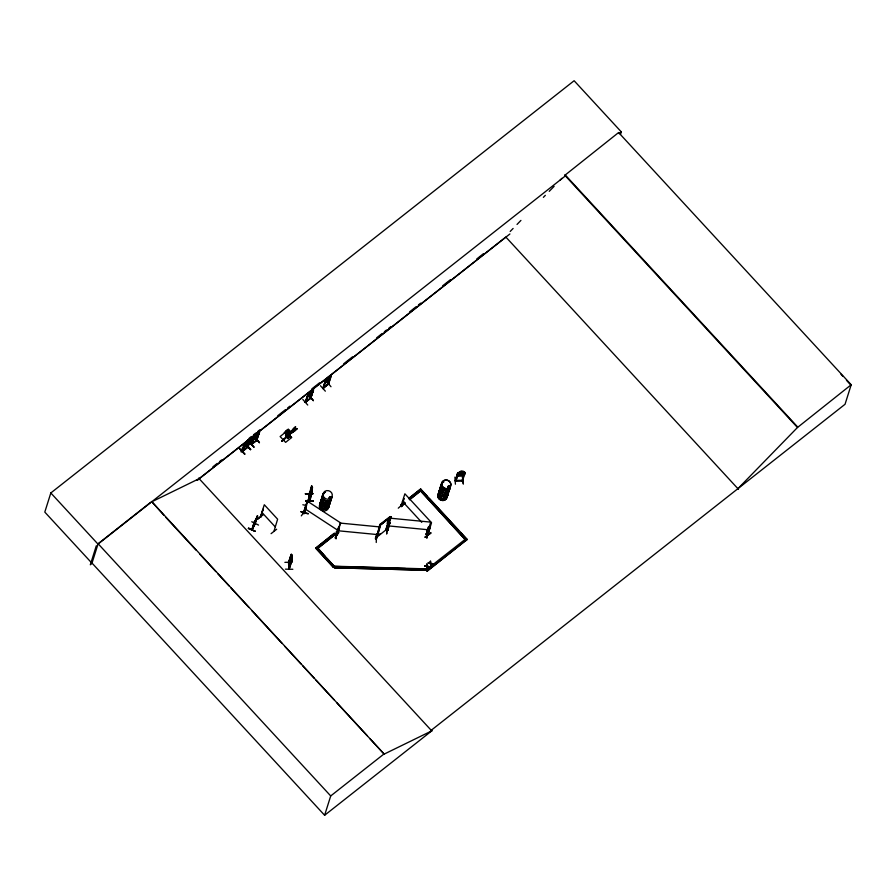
<?xml version="1.0" encoding="UTF-8"?>
<svg xmlns="http://www.w3.org/2000/svg" width="896" height="896" viewBox="0 0 896 896"><rect width="100%" height="100%" fill="white"/><g stroke="black" fill="none" stroke-linecap="round" stroke-linejoin="round"><path stroke-width="1.34" d="M310.722 491.344L310.867 495.242M378.504 528.987L379.971 524.418L389.301 517.182L389.738 517.664L380.408 524.899L375.883 538.238L377.026 534.05M311.349 494.917L311.002 488.13L310.946 495.23L311.405 489.149L311.091 491.938M313.118 501.189L305.614 500.763L313.107 501.245M310.766 495.533L310.229 493.461L311.147 489.205M312.29 488.958C313.118 481.197 310.867 502.488 309.221 500.808L309.042 493.55M306.13 507.36L304.494 512.534L304.629 511.918M304.606 512.187L305.738 509.387M287.526 433.866L286.429 437.326L285.69 437.259L286.451 434.269M286.429 437.326L285.723 436.576M260.4 517.07L260.658 516.846M273.952 531.317L277.626 519.198L264.286 504.739L260.378 517.115M336 538.698L336.47 531.619M336.101 538.72L336.493 531.619M336.515 535.181L337.21 534.934L336.314 535.102M336.426 535.427L337.131 534.923L336.482 534.834M339.438 527.789L338.778 527.486L339.438 527.789L337.109 535.45M377.978 531.541C380.005 529.805 372.736 540.691 376.421 538.742M386.68 526.893L386.725 533.736M386.702 533.893L387.094 526.792M387.128 529.995C387.901 533.646 389.603 520.498 390.04 522.962M387.8 530.096L387.632 530.398M426.866 534.475L426.182 533.837L426.955 534.195M426.339 533.814L426.776 534.106M426.742 537.779L427.213 530.824L426.787 537.622M426.843 537.768L427.19 530.69M427.146 537.802L427.504 530.858M428.568 526.714L429.262 526.534L428.568 526.714L426.238 534.442L428.198 527.699M312.234 491.411L312.066 492.475L311.808 485.61L308.974 494.536M287.549 438.536L290.248 433.866L287.65 433.698L291.01 433.082L288.915 435.098L289.083 434.549L290.102 433.518L287.403 438.39L289.878 436.15M289.296 433.944L290.382 433.272M291.872 560.874L289.218 569.274L288.579 562.027M288.579 562.094L288.635 562.8M288.826 562.979L289.05 569.005L289.307 568.366M288.624 562.733L288.747 562.307M303.24 513.296L303.946 513.755L306.432 505.859M303.643 512.848L304.08 513.554L303.33 513.027M338.744 526.982C336.762 529.614 336.291 536.301 336.302 534.576M337.053 534.766L337.12 535.214M290.998 561.68L291.424 555.699M311.315 493.774L311.976 487.984L311.506 491.882L311.136 489.395L311.293 493.226M291.402 555.621L290.976 561.691M304.517 512.467L306.118 506.598M292.835 569.274L285.398 569.162M311.304 493.214L311.629 489.944C312.2 478.296 311.662 504.157 311.651 487.133M313.141 500.696L305.659 500.606M307.843 502.264L308.974 498.613M307.922 502.163L308.739 499.15M401.654 506.397L401.274 505.59M427.482 534.016C426.731 537.365 428.814 524.25 430.27 527.195L427.717 535.058L431.547 522.704L404.88 493.797L400.96 506.128L401.744 506.05M308.022 501.626L308.134 501.413M290.058 434.056C300.966 422.24 292.488 427.325 290.058 434.056L294.571 431.021L289.923 433.91C292.522 430.73 286.922 435.21 289.139 434.459M296.901 428.747L294.47 431.021M312.066 492.408L309.602 500.394M325.45 492.24L324.755 492.341L325.338 492.397M329.459 497.874L329.37 497.19M329.795 496.922L329.661 497.717L330.512 497.526M328.339 503.866L328.586 503.182M329.336 497.358L329.952 498.12L330.68 497.482M380.251 525.694L380.195 526.03M443.274 481.387L443.8 481.891M449.064 487.032L448.414 487.346L448.224 486.338M449.03 487.48L449.03 486.662M309.12 498.221L307.597 502.779M252.258 529.413L254.531 521.405M254.643 524.048L257.32 516.522L256.872 517.082M254.733 523.768L255.282 523.342M255.293 523.499L252.034 529.794L254.688 521.394M308.728 499.688L308.93 498.904M307.877 501.962L308.448 500.248M302.848 504.762L306.544 505.534M308.067 501.939L308.75 499.576M300.989 511.56L308.258 513.587M304.83 512.478L306.085 507.774M304.864 512.49L304.674 511.627M308.974 498.355L308.806 498.949M308.448 500.83L309.064 498.142L308.067 502.04M300.899 511.896L308.168 513.912M308.112 502.006L308.37 500.662M620.491 134.411L621.286 131.869L574.123 80.73L50.826 492.968L44.8 512.098L91.963 563.226L98.112 543.749L151.67 501.547L384.16 754.107L369.981 738.73M96.298 545.798L90.328 564.771L92.21 563.282M151.67 501.547L163.856 515.234M239.915 448.717L245.011 453.958M247.498 440.474L244.843 443.632C234.136 462.504 249.682 442.837 247.475 446.992M243.253 450.811C250.152 430.864 240.061 455.627 243.074 450.554M245.28 443.274L242.816 450.867M249.939 441.437L244.754 446.286L249.021 442.882L250.746 438.917L247.453 440.485L246.254 442.512L245.694 444.27L248.069 442.938L250.443 439.477L247.442 447.059M247.811 440.44L248.898 439.566M249.267 439.029L247.643 441.907L246.411 442.232L247.218 442.4L245.661 444.461L248.819 441.963L247.968 441.806L249.939 439.88M247.621 447.507L248.562 443.52M247.778 446.958L249.066 443.117M252.213 437.405L249.984 440.205L249.458 443.218C251.418 442.859 256.626 437.069 254.845 436.05M250.69 438.85L248.181 446.802M251.821 438.67L251.272 440.418L252.974 439.074L253.523 437.315M252.47 437.326L253.568 436.464M252.504 440.496L251.238 444.36L256.894 440.171L251.451 444.573L256.402 440.418M253.926 436.061L253.758 436.99M253.478 438.133L251.552 444.483M253.68 437.069C255.685 433.485 249.11 440.541 253.994 435.982M254.094 436.262L251.966 444.203L253.4 438.816C254.061 441.235 261.005 431.469 257.802 435.859M246.322 445.189L250.522 449.68L245.538 444.136M254.621 438.446L255.427 435.814M257.768 433.093L258.138 432.074L256.312 433.53L254.565 437.304L256.928 435.982L259.134 432.331L256.334 440.619L256.984 439.992M256.077 434.526L256.368 433.586M258.194 432.13L256.502 434.941L255.282 435.277L256.077 435.445L254.531 437.494L257.678 435.008L256.827 434.851L258.81 432.925M249.368 442.87L253.893 446.992M257.835 435.288L256.48 440.552M256.726 439.981L259.134 432.331M258.754 434.526L259.549 431.894L256.95 439.97M254.397 437.259L259.381 442.725L255.27 438.054M251.754 521.741L258.53 525.078M254.251 521.965L251.798 529.67L254.934 523.566M254.285 524.003L254.016 525.09L255.013 522.973M254.453 523.734L256.245 519.288M255.819 519.411L253.926 524.742L254.352 524.048M255.024 521.92L257.242 516.174M257.342 515.917L255.002 523.947M284.39 432.499L286.989 434.986L290.741 431.962L288.21 429.274L284.39 432.499L286.922 435.187M263.144 514.573L257.757 518.986M286.126 431.715L280.134 436.542L285.622 442.366L291.603 437.539L288.87 434.594M285.723 431.29L286.776 432.398L288.21 430.741L287.437 429.912L286.003 431.581L286.216 430.909L286.989 431.726M263.021 509.242L260.613 517.328L263.054 509.634M285.69 437.259L286.787 433.798M288.21 429.274L290.741 431.962M291.603 437.539L287.269 432.925L288.702 431.256L289.262 432.757M286.776 432.398L288.21 430.741M288.702 431.256L287.269 432.925M288.042 433.742L289.475 432.085M289.946 436.24L289.285 436.318L290.102 433.709L285.499 435.355M289.43 436.464L290.248 433.866M302.814 399.459L307.731 405.026M305.738 401.789L308.146 394.15L305.346 402.427L308.146 394.139L305.178 402.237L310.755 397.846M310.923 398.093L305.402 402.382L311.013 397.746M310.621 391.373L311.718 390.51M310.666 397.6L310.341 398.53L313.275 390.421L311.774 391.048C313.712 389.39 308.414 393.971 310.027 393.333L308.47 395.371L311.64 392.907L310.789 392.739L311.797 390.914M310.307 398.518L312.771 390.824M310.867 398.07L313.107 390.242M312.782 392.392L307.507 397.141L311.797 393.758L313.522 389.805L310.923 398.026M271.085 533.658L276.651 529.245M308.392 395.158L313.331 400.646L309.254 395.954M320.421 385.706L325.349 391.171M329.515 377.059L330.691 376.13L325.304 380.632L322.829 388.326L328.35 383.981L330.77 376.32L327.97 384.608L328.406 383.925M323.31 387.901L325.685 380.218L329.75 376.062L329.437 377.138L330.77 376.32M323.568 388.17C330.49 366.475 320.902 394.531 323.546 387.554M327.97 377.485L327.622 378.437M328.283 377.462L329.381 376.589M328.44 383.701L327.79 384.418L330.434 376.914M328.518 384.261L331.24 375.95L330.602 376.118M330.994 386.736L326.29 381.069M312.861 493.685L305.334 493.786L312.872 493.718M284.883 562.352L292.354 562.139M301.325 515.872L305.256 510.294M303.419 513.083L305.861 505.501L306.286 506.061M288.422 562.453L291.166 554.725L288.837 563.058M311.987 487.67L312.379 486.618M306.544 505.254L308.717 498.277M310.307 493.73L310.52 492.52M310.632 492.251L311.192 490.493L310.722 494.379L310.542 490.952L310.755 496.283L310.699 494.693L310.33 495.634M312.368 486.73L311.371 488.6L311.55 493.024M312.39 488.645L312.166 489.854M291.894 555.083L291.939 557.424M309.12 500.181L311.606 492.453M310.766 496.227L312.144 492.419M292.04 557.11L288.96 569.285L291.581 560.93M291.726 558.589L291.166 560.347L291.581 556.45L291.883 560.941L291.502 554.546L291.245 561.49M291.984 555.083L291.838 558.32M325.114 556.427L317.789 548.15L334.376 566.462L333.29 567.314L315.661 548.195L334.32 533.31L335.216 534.598L316.624 549.248L335.294 534.363M315.661 548.195L334.32 533.31M336.538 534.834L336.426 535.461L340.234 523.085L380.117 526.96L376.32 539.258M338.542 529.816L336.762 535.259L340.637 522.906L307.182 501.043L303.33 513.442L304.058 513.162M338.923 532.314L334.958 537.846M333.29 567.314L334.454 566.216L426.552 568.882L426.586 570.237L334.398 567.818L334.454 566.216M334.398 567.818L426.586 570.237M378.728 529.222L379.949 525.358L390.846 516.768L379.949 525.358M378.661 531.362L376.163 539.325L375.558 539.19M376.242 542.472L376.499 535.674M388.125 520.912L387.117 523.454L387.643 523.163M389.715 517.563L385.784 530.04L376.421 537.488M389.782 517.485L385.818 530.074L386.792 529.648L390.846 516.768M390.634 516.533L386.792 529.648M387.542 530.678L390.051 522.715M398.272 508.178L403.57 503.451M405.194 503.205L401.912 505.792L400.938 504.739L404.298 501.906M401.442 506.632L401.027 506.173M404.062 498.77L401.419 506.576M401.912 505.792L405.261 502.97M408.587 498.702L420.683 488.992L467.174 539.403L427.123 571.144L426.227 569.845L465.046 539.448M92.008 563.069L324.621 815.27L330.714 795.95L384.272 753.749M430.864 533.042L425.04 537.197L430.64 532.605M387.621 530.611L386.87 530.544L390.824 518.246L430.707 522.122L426.91 534.15M429.822 526.714C426.854 529.066 428.221 536.021 427.392 534.296M424.637 565.846L426.877 565.902L424.637 565.846L426.866 566.563L427.246 568.736L427.392 566.518L429.173 567.101L427.392 566.518M426.821 566.07L426.978 563.886L427.302 566.182L429.621 566.742L427.302 566.182M454.922 477.131L455.414 484.21M426.866 566.563L424.682 565.69M428.254 563.002L428.747 562.486L430.438 563.214L428.254 563.002L430.483 563.718L428.299 562.834M426.552 568.882L413.918 568.758M427.246 568.736L426.91 566.406M427.717 568.243L427.347 566.675M457.677 472.987L458.36 473.211L455.885 480.939L458.349 472.976L457.677 472.987L455.202 480.883L456.098 480.346M427.123 571.144L467.174 539.403M430.438 563.214L430.595 561.03C428.68 563.942 434.325 563.226 432.734 564.413L431.01 563.674L432.734 564.413M431.01 563.674L430.92 565.723M464.397 475.104C466.592 471.509 462.739 471.822 460.768 471.33C459.973 472.741 455.403 472.842 457.587 476.179L463.344 476.067M431.334 565.387L430.965 563.83M460.846 471.442L459.222 472.718L458.674 474.477L459.659 475.205L463.411 474.376L463.96 472.618L462.84 472.338L463.221 471.285M462.482 476.963L463.344 484.086L462.493 476.974M462.09 480.536L462.683 480.458M462 480.782L464.33 473.099L465.002 473.088L464.318 472.853M465.181 472.517L462.526 480.805L455.358 480.917M384.16 754.107L431.749 730.878L431.211 730.285L845.04 404.275L851.2 384.742L618.598 132.541L564.85 175.302L797.462 427.504L737.912 488.667M797.462 427.504L851.2 384.742M287.93 433.048L287.65 433.698M254.162 523.298L257.286 516.936M254.184 523.309L254.822 521.674M256.424 519.602L257.018 517.922L256.357 519.557M281.882 441.101L284.166 438.805L281.882 440.978L283.438 440.406L289.184 434.157L284.166 438.805M289.33 434.314L281.971 441.134M256.402 440.574L256.872 439.656M256.01 520.038L256.771 518.28M255.102 520.475L254.733 521.494L257.622 515.816M256.077 520.744L256.446 519.736L253.366 525.829M289.867 436.285L287.482 438.446M255.338 522.166L255.965 520.834M248.36 528.427L255.315 531.362L248.573 527.957M248.349 528.45L255.315 531.362M254.912 524.104L252.19 529.435M254.453 522.379L257.622 516.331L253.646 524.933M328.138 379.008L326.883 379.243L327.69 379.422L326.133 381.461L329.302 378.986L328.451 378.829L329.952 376.858L328.216 378.874M253.725 439.835L254.677 438.402M329.459 379.848L325.17 383.23L330.322 378.459M329.482 379.915L330.434 378.482M387.038 530.242L387.722 530.096M249.57 442.702L253.882 447.003M257.522 515.838L255.203 523.611M336.19 534.598L336.986 534.722M287.784 433.843L287.829 433.026L285.634 435.501M387.744 524.059L388.259 523.79M312.043 392.403L308.504 395.192L310.072 392.392M329.706 378.493L326.166 381.27L327.734 378.482M455.426 480.323L455.997 480.323M293.328 429.117L295.691 426.922L289.867 433.742L296.845 428.837M242.424 451.282L248.125 446.88M296.99 428.826L289.968 433.742M254.15 436.318L259.011 432.074M310.016 392.336L308.09 394.195L313.578 389.861M287.963 433.171L285.6 435.378L289.89 433.44M448.403 486.282L448.336 487.2M510.194 231.448L513.117 228.446M517.026 224.437L520.923 220.416M543.379 197.355L545.328 195.35M549.237 191.341L554.12 186.334M559.978 180.309L561.926 178.304M251.922 438.357L250.354 441.146L252.739 439.835L254.442 436.598L253.624 437.002L255.416 435.938M376.41 538.978L375.749 538.642M386.96 530.309L387.632 530.365M426.81 534.442L426.182 534.386M244.675 454.339L239.669 448.93M463.299 476.034L464.475 475.115M249.323 439.096L247.453 440.485M250.208 439.096L245.907 442.422M254.206 436.274L253.702 436.666L254.386 436.453M245.515 443.419L244.843 443.632M242.682 451.45L248.114 446.947M250.522 449.68L245.795 444.035L250.813 449.445M259.47 442.646L254.643 437.091M403.614 498.288L403.872 498.926M430.27 527.195L429.621 526.859M425.096 537.219L430.864 533.064M257.701 519.142L263.122 514.584M150.461 502.768L97.989 544.107L50.826 492.968M565.398 175.896L151.558 501.906L199.147 478.677L196.963 480.402L505.859 237.059L738.461 489.261M619.102 133.594L621.286 131.869M212.89 466.827L217.28 463.366M219.486 461.63L221.682 459.894M249.166 438.245L251.362 436.52M253.568 434.784L255.763 433.048M257.958 431.323L260.154 429.587M277.749 415.733L285.443 409.674M287.638 407.938L289.845 406.202M311.83 388.886L319.525 382.827M343.706 363.765L352.498 356.843M376.69 337.792L382.189 333.458M384.384 331.722L386.579 329.997M388.786 328.261L390.981 326.525M409.662 311.808L416.259 306.611M418.466 304.875L420.661 303.15M442.646 285.824L450.341 279.765M476.728 258.978L483.325 253.781M198.206 479.528L509.902 233.99M312.144 390.029L310.016 392.414L310.262 391.406M311.73 390.992L313.029 390.04M254.934 436.05L249.984 440.205M308.325 394.33L307.642 394.542M325.976 380.419L325.304 380.632M253.702 439.779L249.458 443.218M327.88 384.138L323.187 388.192M323.154 388.45L328.619 383.914M313.331 400.646L309.456 395.886M408.666 498.467L420.683 488.992M400.938 504.739L403.122 503.014M409.64 499.52L420.571 490.907L409.562 499.755M379.848 525.09L390.466 516.723M324.621 815.27L431.827 730.822L431.278 730.229M380.206 533.624L376.062 536.838L376.499 537.32L379.971 524.418M311.326 487.446L311.55 489.664L311.17 489.216M290.662 563.696L290.55 556.606L291.088 563.382M289.285 436.318L290.024 436.296M329.694 497.134L330.434 497.392M330.456 497.907L329.638 497.93M376.992 535.685L377.037 535.55M258.978 432.13L259.605 431.95M312.939 390.029L313.522 389.805M443.531 481.432L443.318 481.846M446.802 493.64L446.611 493.64M336.728 535.214L336.19 534.834M375.603 538.933L376.309 538.978M448.706 487.536L448.146 486.92M460.779 471.408L463.221 471.363M458.808 472.382L464.52 472.27M456.075 480.424L462.571 480.491L455.392 480.626M291.211 555.352L290.909 554.725M311.651 486.886L311.36 486.259M305.614 500.763L313.141 500.763M342.754 566.698L334.376 566.462L326.973 558.432M351.12 566.944L374.842 567.627M381.819 567.829L405.552 568.512M388.416 525.896L428.299 529.771M337.826 530.734L377.709 534.61M448.594 486.282L449.198 486.674M464.475 472.304L465.192 472.595M338.61 527.184L339.17 527.554M304.774 508.693L338.229 530.555M427.739 534.778L427.325 534.318M288.512 562.99L291.346 554.075L291.581 554.613M309.299 493.562L309.501 500.718L309.21 493.842M294.571 431.021L296.845 428.68M286.944 430.293L287.997 431.413M287.482 432.253L288.254 433.07M249.682 442.512L253.837 447.16M565.029 174.742L797.63 426.944M420.616 489.238L427.258 496.44M429.15 498.49L458.562 530.387M460.466 532.448L467.107 539.65M402.472 501.446L421.781 522.379M401.016 504.493L401.979 505.546M426.227 569.845L427.202 570.898M334.242 533.546L335.216 534.598M315.728 547.949L333.368 567.078M261.878 512.389L275.206 526.848M198.598 478.083L431.749 730.878M165.738 517.283L196 550.088M199.786 554.187L215.858 571.626M217.75 573.675L229.096 585.973M230.989 588.022L248.954 607.499M251.787 610.579L282.05 643.384M284.883 646.464L300.955 663.891M302.848 665.941L314.194 678.238M316.086 680.288L334.051 699.776M336.885 702.845L367.147 735.65M98.112 543.749L330.714 795.95M840.986 374.27L842.811 376.275M846.462 380.296L851.021 385.302M324.957 382.693L325.214 383.298M244.496 445.693L244.754 446.286M457.206 475.171L457.654 476.146M288.904 569.139L288.501 562.374M430.17 561.366L430.494 563.058M426.552 564.222L426.877 565.902M430.528 563.55L430.864 565.88M310.397 493.416L310.397 495.746M312.816 493.886L305.334 493.786M448.403 485.744A4.693 4.312 17.5 0 1 448.336 491.602A4.693 4.312 17.5 0 1 442.053 491.758A4.693 4.312 17.5 0 1 441.034 485.923M441.011 485.755A4.771 4.379 17.5 0 0 444.718 492.744A4.771 4.379 17.5 0 0 449.198 486.55A4.771 4.379 17.5 0 1 444.752 492.632A4.771 4.379 17.5 0 1 441.045 485.654M448.862 489.754A4.682 4.29 17.5 0 1 442.87 494.48A4.682 4.29 17.5 0 1 441.224 487.077M448.963 489.44A4.682 4.29 17.5 0 1 442.971 494.166A4.682 4.29 17.5 0 1 441.314 486.763M447.877 487.402A4.682 4.29 17.5 0 1 448.56 488.365M450.274 485.554A4.771 4.379 17.5 0 1 444.17 490.358A4.771 4.379 17.5 0 1 442.478 482.81M449.613 487.435A4.693 4.312 17.5 0 1 444.192 492.341A4.693 4.312 17.5 0 1 441.146 485.565M450.262 486.819A4.693 4.312 17.5 0 1 443.587 490.179A4.693 4.312 17.5 0 1 442.49 482.989M450.307 485.442A4.771 4.379 17.5 0 1 447.048 490.414A4.771 4.379 17.5 0 1 441.28 487.57A4.771 4.379 17.5 0 1 443.531 482.104M450.274 485.33A4.693 4.312 17.5 0 1 444.853 490.235A4.693 4.312 17.5 0 1 441.806 483.459M447.597 493.808A4.693 4.312 17.5 0 1 442.176 498.714A4.693 4.312 17.5 0 1 439.141 491.938M439.141 491.669A4.771 4.379 17.5 0 0 442.243 498.546A4.771 4.379 17.5 0 0 447.742 493.562A4.693 4.312 17.5 0 1 442.288 498.355A4.693 4.312 17.5 0 1 439.242 491.59M439.376 492.8A4.715 4.323 17.5 0 0 441.045 500.259A4.715 4.323 17.5 0 0 447.082 495.499A4.682 4.29 17.5 0 1 441.078 500.181A4.682 4.29 17.5 0 1 439.421 492.778M448.47 492.722A4.771 4.379 17.5 0 1 441.694 496.138A4.693 4.312 17.5 0 1 440.597 489.003M440.586 488.824A4.771 4.379 17.5 0 0 441.694 496.138A4.693 4.312 17.5 0 0 448.358 492.834M448.414 491.456A4.771 4.379 17.5 0 1 442.299 496.272A4.771 4.379 17.5 0 1 440.619 488.723M448.47 492.475A4.693 4.312 17.5 0 1 441.795 495.846A4.693 4.312 17.5 0 1 440.709 488.656M331.05 499.419A4.704 4.312 17.5 0 1 325.517 503.205A4.704 4.312 17.5 0 1 321.944 497.414M322.47 496.418A4.704 4.312 17.5 0 1 323.266 495.589M330.546 497.202A4.704 4.312 17.5 0 1 330.949 498.288M330.68 496.944A4.771 4.379 17.5 0 1 328.955 502.6A4.771 4.379 17.5 0 1 322.661 501.211A4.771 4.379 17.5 0 1 323.288 495.309M329.325 497.885A4.682 4.301 17.5 0 1 329.258 503.731A4.682 4.301 17.5 0 1 322.986 503.888A4.682 4.301 17.5 0 1 321.966 498.075M323.926 493.315A4.771 4.379 17.5 0 0 325.035 500.618A4.704 4.312 17.5 0 0 331.71 497.314M330.658 496.843A4.704 4.312 17.5 0 1 328.955 502.421A4.704 4.312 17.5 0 1 322.75 501.054A4.704 4.312 17.5 0 1 323.378 495.242M323.926 493.483A4.704 4.312 17.5 0 0 325.024 500.685A4.771 4.379 17.5 0 0 331.811 497.202A4.771 4.379 17.5 0 1 325.069 500.506A4.771 4.379 17.5 0 1 323.96 493.203M331.822 496.955A4.704 4.312 17.5 0 1 325.136 500.338A4.704 4.312 17.5 0 1 324.038 493.125M329.146 505.445A4.704 4.312 17.5 0 1 322.459 508.816A4.704 4.312 17.5 0 1 321.362 501.603M321.362 501.435A4.771 4.379 17.5 0 0 322.47 508.749A4.771 4.379 17.5 0 0 329.258 505.322A4.771 4.379 17.5 0 1 322.504 508.637A4.771 4.379 17.5 0 1 321.395 501.334M328.518 505.949A4.682 4.301 17.5 0 1 323.109 510.843A4.682 4.301 17.5 0 1 320.074 504.09M329.28 498.03A4.682 4.301 17.5 0 1 329.213 503.866A4.682 4.301 17.5 0 1 322.941 504.022A4.682 4.301 17.5 0 1 321.922 498.21M330.31 500.259A4.682 4.301 17.5 0 1 324.901 505.154A4.682 4.301 17.5 0 1 321.866 498.389M329.224 498.21A4.682 4.301 17.5 0 1 329.907 499.173M321.261 500.058A4.771 4.379 17.5 0 0 324.352 506.934A4.771 4.379 17.5 0 0 329.862 501.95A4.704 4.312 17.5 0 1 324.397 506.755A4.704 4.312 17.5 0 1 321.35 499.968M329.258 505.086A4.704 4.312 17.5 0 1 322.571 508.458A4.704 4.312 17.5 0 1 321.474 501.256M329.717 502.197A4.704 4.312 17.5 0 1 324.285 507.114A4.704 4.312 17.5 0 1 321.238 500.315M311.864 492.486L311.606 494.234L311.942 492.486M247.162 441.784L246.602 443.542L248.304 442.187L248.853 440.429L247.162 441.784M256.021 434.829L255.472 436.587L257.174 435.221L257.723 433.474L256.021 434.829M256.67 433.485L257.768 432.611L256.67 433.485M309.971 392.706L309.422 394.464L311.125 393.12L311.685 391.362L309.971 392.706M327.634 378.795L327.074 380.554L328.787 379.21L329.336 377.451L327.634 378.795M419.608 489.854L466.021 540.501L419.608 489.854M460.454 472.696L459.894 474.454L462.179 474.398L462.739 472.651L460.454 472.696M461.205 471.587L462.672 471.554L461.205 471.587M253.669 438.973L250.477 441.515L252.022 439.443L251.227 439.275L254.285 436.867L252.784 438.861L253.669 438.973M463.053 474.678L461.194 473.85L458.774 474.802L460.734 473.648C456.826 472.718 467.186 472.226 461.742 473.637L463.053 474.678M442.77 487.054A4.715 4.323 17.5 0 0 450.699 485.867A4.715 4.323 17.5 0 0 445.29 479.998A4.715 4.323 17.5 0 0 442.77 487.054M442.758 487.144A4.682 4.29 17.5 0 0 450.632 485.968A4.682 4.29 17.5 0 0 445.256 480.144A4.682 4.29 17.5 0 0 442.758 487.144M324.195 497.638A4.682 4.301 17.5 0 0 332.08 496.462A4.682 4.301 17.5 0 0 326.704 490.627A4.682 4.301 17.5 0 0 324.195 497.638"/></g></svg>
